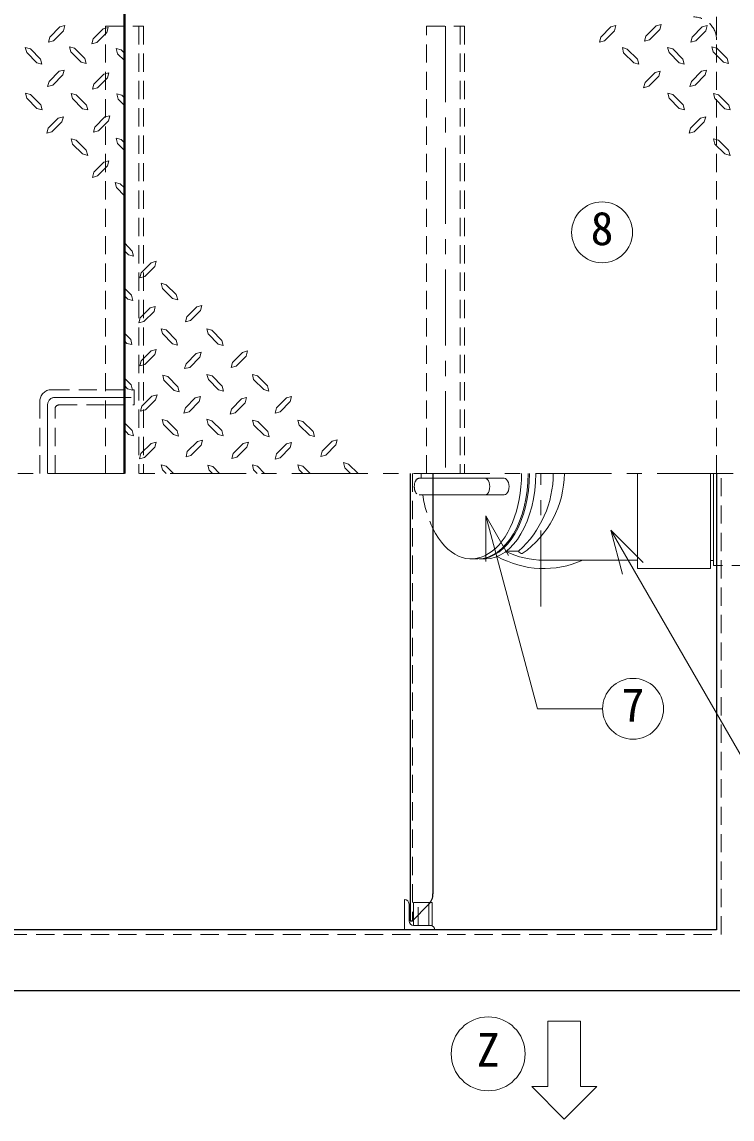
# Model space of a CAD drawing. Units: millimetres at full size, sheet at 1:10; details may follow other scales. Extents: x -2125 to 1925, y -1405 to 1405.
# Drawn here: x -333 to 133, y 321 to 1042 of the extents above; entities that cross this region are included whole.
import ezdxf
from ezdxf.enums import TextEntityAlignment as Align

# ---------------------------------------------------------------- set-up
doc = ezdxf.new("R2010")
doc.units = ezdxf.units.MM
doc.header["$LTSCALE"] = 10
doc.linetypes.add('CHAIN1', pattern=[8, 5, -1, 1, -1])
doc.linetypes.add('DASHED1', pattern=[1.8, 1.2, -0.6])
doc.layers.add('0-6', color=5, linetype='Continuous', lineweight=25)
doc.layers.add('0-A', color=4, linetype='Continuous', lineweight=9)
doc.styles.add('ＭＳ ゴシック', font='')
doc.styles.get('ＭＳ ゴシック').set_extended_font_data('MS Gothic')

msp = doc.modelspace()

# ---------------------------------------------------------------- linework, layer by layer
at = {"layer": '0-6'}
for p, q in [((-78.05, 745.02), (-78.05, 451.02)), ((-63.05, 745.02), (-63.05, 468.73)), ((-65.95, 461.68), (-76.55, 451.02)), ((-78.05, 451.02), (-76.55, 451.02))]:
    msp.add_line(p, q, dxfattribs=at)
at = {"layer": '0-6', "color": 7, "linetype": 'DASHED1', "lineweight": 18}
msp.add_line((-76.55, 745.02), (-76.55, 451.02), dxfattribs=at)
at = {"layer": '0-6'}
msp.add_arc((-73.05, 468.73), 10, 315.18818, 0, dxfattribs=at)
at = {"layer": '0-A', "color": 1, "lineweight": 40}
msp.add_line((-265.8, 745.02), (-265.8, 1079.02), dxfattribs=at)
at = {"layer": '0-A'}
for p, q in [((-314.88, 1031.77), (-308.27, 1038.49)), ((47.27, 1031.77), (53.88, 1038.49)), ((86.75, 1040.06), (85.91, 1036.7)), ((107.12, 1031.77), (113.73, 1038.49)), ((-314.88, 1031.77), (-315.72, 1028.51)), ((-312.36, 1029.35), (-305.85, 1035.97)), ((-286.32, 1030.61), (-279.71, 1037.23)), ((-283.91, 1028.2), (-277.29, 1034.81)), ((-279.71, 1037.23), (-276.45, 1038.17)), ((-276.45, 1038.17), (-277.29, 1034.81)), ((47.27, 1031.77), (46.32, 1028.51)), ((49.68, 1029.35), (56.3, 1035.97)), ((76.88, 1032.5), (75.93, 1029.14)), ((79.29, 1030.09), (85.91, 1036.7)), ((107.12, 1031.77), (106.28, 1028.51)), ((109.64, 1029.35), (116.15, 1035.97)), ((-330, 1021.58), (-330.95, 1024.94)), ((-327.59, 1024), (-330.95, 1024.94)), ((-327.59, 1024), (-320.97, 1017.38)), ((-312.36, 1029.35), (-315.72, 1028.51)), ((-300.92, 1022), (-301.76, 1025.36)), ((-298.5, 1024.42), (-301.76, 1025.36)), ((-298.5, 1024.42), (-291.78, 1017.8)), ((-286.32, 1030.61), (-287.27, 1027.25)), ((-283.91, 1028.2), (-287.27, 1027.25)), ((-270.26, 1020.85), (-271.2, 1024.21)), ((-267.84, 1023.37), (-271.2, 1024.21)), ((49.68, 1029.35), (46.32, 1028.51)), ((62.18, 1021.48), (61.34, 1024.84)), ((64.59, 1023.89), (61.34, 1024.84)), ((64.59, 1023.89), (71.31, 1017.28)), ((79.29, 1030.09), (75.93, 1029.14)), ((92, 1021.58), (91.05, 1024.94)), ((94.41, 1024), (91.05, 1024.94)), ((94.41, 1024), (101.03, 1017.38)), ((109.64, 1029.35), (106.28, 1028.51)), ((121.08, 1022), (120.24, 1025.36)), ((123.5, 1024.42), (120.24, 1025.36)), ((123.5, 1024.42), (130.22, 1017.8)), ((-330, 1021.58), (-323.39, 1014.97)), ((-300.92, 1022), (-294.3, 1015.39)), ((-270.26, 1020.85), (-265.8, 1016.39)), ((-267.84, 1023.37), (-265.8, 1021.32)), ((62.18, 1021.48), (68.79, 1014.86)), ((92, 1021.58), (98.61, 1014.97)), ((121.08, 1022), (127.7, 1015.39)), ((-308.69, 1009.3), (-305.33, 1010.14)), ((-305.33, 1010.14), (-306.27, 1006.88)), ((113.31, 1009.3), (116.67, 1010.14)), ((116.67, 1010.14), (115.73, 1006.88)), ((-315.3, 1002.68), (-316.25, 999.32)), ((-315.3, 1002.68), (-308.69, 1009.3)), ((-312.89, 1000.27), (-306.27, 1006.88)), ((-285.9, 1000.79), (-279.29, 1007.51)), ((-283.38, 998.38), (-276.87, 1004.99)), ((76.25, 1001.84), (82.86, 1008.46)), ((78.66, 999.43), (85.28, 1006.04)), ((82.86, 1008.46), (86.12, 1009.4)), ((86.12, 1009.4), (85.28, 1006.04)), ((106.7, 1002.68), (105.75, 999.32)), ((106.7, 1002.68), (113.31, 1009.3)), ((109.11, 1000.27), (115.73, 1006.88)), ((-312.89, 1000.27), (-316.25, 999.32)), ((-285.9, 1000.79), (-286.74, 997.54)), ((-283.38, 998.38), (-286.74, 997.54)), ((76.25, 1001.84), (75.3, 998.48)), ((78.66, 999.43), (75.3, 998.48)), ((109.11, 1000.27), (105.75, 999.32)), ((-327.38, 993.97), (-330.74, 994.91)), ((-329.79, 991.55), (-330.74, 994.91)), ((-329.79, 991.55), (-323.28, 984.94)), ((-327.38, 993.97), (-320.76, 987.35)), ((-299.87, 991.34), (-300.71, 994.7)), ((-297.45, 993.86), (-300.71, 994.7)), ((-299.87, 991.34), (-293.25, 984.73)), ((-297.45, 993.86), (-290.73, 987.14)), ((-267.42, 993.55), (-270.78, 994.39)), ((-269.94, 991.03), (-270.78, 994.39)), ((-269.94, 991.03), (-265.8, 986.88)), ((-267.42, 993.55), (-265.8, 991.92)), ((94.62, 993.97), (91.26, 994.91)), ((92.21, 991.55), (91.26, 994.91)), ((92.21, 991.55), (98.72, 984.94)), ((94.62, 993.97), (101.24, 987.35)), ((122.13, 991.34), (121.29, 994.7)), ((124.55, 993.86), (121.29, 994.7)), ((122.13, 991.34), (128.75, 984.73)), ((124.55, 993.86), (131.27, 987.14)), ((-315.83, 971.92), (-309.21, 978.53)), ((-313.41, 969.5), (-306.8, 976.12)), ((-309.21, 978.53), (-305.85, 979.37)), ((-305.85, 979.37), (-306.8, 976.12)), ((-285.27, 972.55), (-278.66, 979.27)), ((-282.75, 970.13), (-276.24, 976.75)), ((-278.66, 979.27), (-275.3, 980.11)), ((-275.3, 980.11), (-276.24, 976.75)), ((106.17, 971.92), (112.79, 978.53)), ((108.59, 969.5), (115.2, 976.12)), ((112.79, 978.53), (116.15, 979.37)), ((116.15, 979.37), (115.2, 976.12)), ((-315.83, 971.92), (-316.77, 968.56)), ((-313.41, 969.5), (-316.77, 968.56)), ((-285.27, 972.55), (-286.11, 969.29)), ((-282.75, 970.13), (-286.11, 969.29)), ((106.17, 971.92), (105.23, 968.56)), ((108.59, 969.5), (105.23, 968.56)), ((-299.87, 961.52), (-300.81, 964.88)), ((-297.45, 964.04), (-300.81, 964.88)), ((-299.87, 961.52), (-293.25, 955.01)), ((-297.45, 964.04), (-290.84, 957.43)), ((-267.95, 964.46), (-271.31, 965.3)), ((-270.36, 961.94), (-271.31, 965.3)), ((-270.36, 961.94), (-265.8, 957.19)), ((-267.95, 964.46), (-265.8, 962.31)), ((122.13, 961.52), (121.19, 964.88)), ((124.55, 964.04), (121.19, 964.88)), ((122.13, 961.52), (128.75, 955.01)), ((124.55, 964.04), (131.16, 957.43)), ((-285.9, 942.94), (-279.29, 949.55)), ((-283.38, 940.52), (-276.87, 947.14)), ((-285.9, 942.94), (-286.74, 939.58)), ((-283.38, 940.52), (-286.74, 939.58)), ((-268.47, 935.38), (-271.83, 936.22)), ((-270.89, 932.86), (-271.83, 936.22)), ((-270.89, 932.86), (-265.8, 927.56)), ((-268.47, 935.38), (-265.8, 932.7)), ((-260.7, 891.18), (-265.8, 896.47)), ((-263.12, 888.66), (-265.8, 891.34)), ((-263.12, 888.66), (-259.76, 887.82)), ((-260.7, 891.18), (-259.76, 887.82)), ((-248.21, 883.51), (-254.72, 876.9)), ((-245.69, 881.1), (-252.3, 874.48)), ((-248.21, 883.51), (-244.85, 884.46)), ((-245.69, 881.1), (-244.85, 884.46)), ((-261.23, 862.09), (-265.8, 866.84)), ((-234.14, 859.99), (-240.75, 866.61)), ((-231.72, 862.51), (-238.34, 869.02)), ((-263.64, 859.57), (-265.8, 861.73)), ((-263.64, 859.57), (-260.28, 858.73)), ((-261.23, 862.09), (-260.28, 858.73)), ((-234.14, 859.99), (-230.78, 859.15)), ((-231.72, 862.51), (-230.78, 859.15)), ((-248.84, 853.9), (-255.35, 847.29)), ((-246.32, 851.49), (-252.93, 844.77)), ((-248.84, 853.9), (-245.48, 854.74)), ((-246.32, 851.49), (-245.48, 854.74)), ((-218.18, 854.53), (-224.79, 847.92)), ((-215.76, 852.12), (-222.38, 845.5)), ((-218.18, 854.53), (-214.82, 855.48)), ((-215.76, 852.12), (-214.82, 855.48)), ((-256.29, 843.93), (-255.35, 847.29)), ((-252.93, 844.77), (-256.29, 843.93)), ((-225.74, 844.66), (-224.79, 847.92)), ((-222.38, 845.5), (-225.74, 844.66)), ((-261.65, 833.01), (-265.8, 837.16)), ((-234.14, 830.17), (-240.86, 836.89)), ((-231.72, 832.69), (-238.34, 839.31)), ((-204.21, 830.07), (-210.83, 836.68)), ((-201.8, 832.48), (-208.31, 839.1)), ((-264.17, 830.49), (-265.8, 832.12)), ((-264.17, 830.49), (-260.81, 829.65)), ((-261.65, 833.01), (-260.81, 829.65)), ((-234.14, 830.17), (-230.88, 829.33)), ((-231.72, 832.69), (-230.88, 829.33)), ((-204.21, 830.07), (-200.85, 829.12)), ((-201.8, 832.48), (-200.85, 829.12)), ((-248.21, 825.66), (-254.72, 819.04)), ((-245.69, 823.24), (-252.3, 816.52)), ((-248.21, 825.66), (-244.85, 826.5)), ((-245.69, 823.24), (-244.85, 826.5)), ((-218.7, 823.77), (-225.32, 817.15)), ((-218.7, 823.77), (-215.34, 824.71)), ((-216.29, 821.35), (-215.34, 824.71)), ((-188.25, 824.61), (-194.87, 817.99)), ((-185.84, 822.19), (-192.45, 815.58)), ((-188.25, 824.61), (-184.89, 825.55)), ((-185.84, 822.19), (-184.89, 825.55)), ((-226.26, 813.9), (-225.32, 817.15)), ((-216.29, 821.35), (-222.9, 814.74)), ((-195.71, 814.63), (-194.87, 817.99)), ((-192.45, 815.58), (-195.71, 814.63)), ((-261.33, 803.19), (-265.8, 807.65)), ((-230.67, 802.03), (-237.29, 808.65)), ((-222.9, 814.74), (-226.26, 813.9)), ((-201.59, 802.45), (-208.2, 809.07)), ((-171.77, 802.56), (-178.38, 809.17)), ((-263.75, 800.67), (-265.8, 802.72)), ((-263.75, 800.67), (-260.39, 799.83)), ((-261.33, 803.19), (-260.39, 799.83)), ((-233.09, 799.62), (-239.81, 806.23)), ((-230.67, 802.03), (-229.83, 798.67)), ((-204, 800.04), (-210.62, 806.65)), ((-201.59, 802.45), (-200.64, 799.09)), ((-174.18, 800.14), (-180.9, 806.76)), ((-171.77, 802.56), (-170.93, 799.2)), ((-247.68, 795.84), (-254.3, 789.22)), ((-245.27, 793.42), (-251.88, 786.81)), ((-247.68, 795.84), (-244.32, 796.78)), ((-245.27, 793.42), (-244.32, 796.78)), ((-233.09, 799.62), (-229.83, 798.67)), ((-219.23, 794.68), (-225.74, 788.07)), ((-219.23, 794.68), (-215.87, 795.52)), ((-216.71, 792.27), (-215.87, 795.52)), ((-204, 800.04), (-200.64, 799.09)), ((-188.88, 793.95), (-195.5, 787.33)), ((-188.88, 793.95), (-185.52, 794.89)), ((-186.47, 791.53), (-185.52, 794.89)), ((-174.18, 800.14), (-170.93, 799.2)), ((-159.27, 794.68), (-165.89, 788.07)), ((-159.27, 794.68), (-155.91, 795.52)), ((-156.86, 792.27), (-155.91, 795.52)), ((-255.14, 785.86), (-254.3, 789.22)), ((-251.88, 786.81), (-255.14, 785.86)), ((-216.71, 792.27), (-223.32, 785.55)), ((-196.34, 783.97), (-195.5, 787.33)), ((-156.86, 792.27), (-163.47, 785.55)), ((-231.09, 772.95), (-237.71, 779.56)), ((-201.8, 773.16), (-208.31, 779.67)), ((-171.56, 772.53), (-178.17, 779.14)), ((-151.82, 780.09), (-148.46, 779.25)), ((-150.87, 776.83), (-151.82, 780.09)), ((-141.84, 772.63), (-148.46, 779.25)), ((-260.7, 773.16), (-265.8, 778.25)), ((-263.12, 770.64), (-265.8, 773.7)), ((-260.7, 773.16), (-259.76, 769.8)), ((-233.51, 770.53), (-240.12, 777.15)), ((-231.09, 772.95), (-230.15, 769.59)), ((-204.21, 770.64), (-210.83, 777.25)), ((-201.8, 773.16), (-200.85, 769.8)), ((-173.97, 770.11), (-180.69, 776.73)), ((-171.56, 772.53), (-170.72, 769.17)), ((-144.26, 770.11), (-150.87, 776.83)), ((-141.84, 772.63), (-141, 769.27)), ((-263.12, 770.64), (-259.76, 769.8)), ((-248.31, 764.65), (-254.93, 758.04)), ((-248.31, 764.65), (-244.95, 765.49)), ((-245.9, 762.24), (-244.95, 765.49)), ((-233.51, 770.53), (-230.15, 769.59)), ((-217.86, 766.02), (-224.48, 759.4)), ((-217.86, 766.02), (-214.5, 766.86)), ((-215.34, 763.6), (-214.5, 766.86)), ((-204.21, 770.64), (-200.85, 769.8)), ((-187.73, 764.76), (-194.34, 758.14)), ((-187.73, 764.76), (-184.37, 765.6)), ((-185.31, 762.34), (-184.37, 765.6)), ((-173.97, 770.11), (-170.72, 769.17)), ((-159.38, 764.44), (-165.89, 757.83)), ((-159.38, 764.44), (-156.02, 765.28)), ((-156.86, 762.03), (-156.02, 765.28)), ((-144.26, 770.11), (-141, 769.27)), ((-129.35, 766.23), (-135.96, 759.61)), ((-129.35, 766.23), (-125.99, 767.07)), ((-126.83, 763.81), (-125.99, 767.07)), ((-245.9, 762.24), (-252.51, 755.52)), ((-215.34, 763.6), (-222.06, 756.88)), ((-195.18, 754.78), (-194.34, 758.14)), ((-185.31, 762.34), (-191.93, 755.62)), ((-166.83, 754.47), (-165.89, 757.83)), ((-156.86, 762.03), (-163.47, 755.31)), ((-126.83, 763.81), (-133.55, 757.09)), ((-191.93, 755.62), (-195.18, 754.78)), ((-163.47, 755.31), (-166.83, 754.47)), ((-151.82, 750.58), (-148.46, 749.74)), ((-150.87, 747.33), (-151.82, 750.58)), ((-121.89, 752.16), (-118.53, 751.21)), ((-120.95, 748.8), (-121.89, 752.16)), ((-112.19, 745.02), (-118.53, 751.21)), ((-238.44, 745.02), (-240.75, 747.33)), ((-233.61, 745.02), (-238.34, 749.74)), ((-207.99, 745.02), (-210.2, 747.22)), ((-203.24, 745.02), (-207.68, 749.64)), ((-173.66, 745.02), (-178.38, 749.74)), ((-148.56, 745.02), (-150.87, 747.33)), ((-143.73, 745.02), (-148.46, 749.74)), ((-117.17, 745.02), (-120.95, 748.8)), ((119.2, 687.87), (121.2, 687.87)), ((12.49, 385.02), (12.49, 342.16)), ((23.2, 320.73), (44.63, 342.16)), ((33.92, 342.16), (44.63, 342.16))]:
    msp.add_line(p, q, dxfattribs=at)
at = {"layer": '0-A', "color": 7, "linetype": 'DASHED1', "lineweight": 18}
for p, q in [((-278.3, 745.02), (-278.3, 1039.02)), ((-278.3, 1039.02), (-253.3, 1039.02)), ((-253.3, 1039.02), (-253.3, 745.02)), ((-67.3, 745.02), (-67.3, 1039.02)), ((-67.3, 1039.02), (-42.3, 1039.02)), ((-42.3, 1039.02), (-42.3, 745.02)), ((-313.8, 800.02), (-278.3, 800.02)), ((-321.3, 745.02), (-321.3, 792.52)), ((-311.3, 745.02), (-311.3, 787.52)), ((-308.8, 790.02), (-278.3, 790.02)), ((126.2, 442.02), (126.2, 745.02)), ((-1079.8, 442.02), (126.2, 442.02))]:
    msp.add_line(p, q, dxfattribs=at)
at = {"layer": '0-A', "linetype": 'DASHED1'}
for p, q in [((-256.3, 1039.02), (-256.3, 745.02)), ((-45.3, 1039.02), (-45.3, 745.02)), ((123.2, 745.02), (123.2, 1045.02)), ((-278.3, 800.02), (-259.3, 800.02)), ((-259.3, 790.02), (-259.3, 800.02)), ((-278.3, 790.02), (-259.3, 790.02)), ((-72.15, 741.83), (-63.05, 741.83)), ((-72.15, 730.99), (-63.05, 730.99)), ((163.2, 684.52), (123.2, 684.52)), ((-75.8, 463.02), (-64.84, 463.02)), ((-75.8, 451.77), (-75.8, 463.02)), ((-72.8, 448.02), (-72.8, 463.02)), ((-65.8, 461.84), (-65.8, 463.02))]:
    msp.add_line(p, q, dxfattribs=at)
at = {"layer": '0-A', "linetype": 'CHAIN1'}
for p, q in [((-54.8, 1039.02), (-54.8, 745.02)), ((-311.3, 795.02), (-259.3, 795.02)), ((-316.3, 745.02), (-316.3, 790.02)), ((7.7, 657.54), (7.7, 745.02))]:
    msp.add_line(p, q, dxfattribs=at)
at = {"layer": '0-A', "color": 7, "lineweight": 18}
for p, q in [((71.2, 745.02), (71.2, 682.52)), ((119.2, 682.52), (119.2, 745.02)), ((121.2, 745.02), (121.2, 684.52)), ((-63.05, 741.83), (-16.29, 741.83)), ((-63.05, 730.99), (-16.29, 730.99)), ((-28.41, 717.1), (-28.41, 687.1)), ((-28.41, 717.1), (-13.41, 691.12)), ((53.73, 707.7), (74.95, 686.48)), ((53.73, 707.7), (61.5, 678.72)), ((53.73, 707.7), (192.98, 466.51)), ((-14.83, 694), (-6.78, 694)), ((-37.86, 688.9), (-33.55, 688.9)), ((-32.65, 688.9), (-28.59, 688.9)), ((71.2, 688.02), (9.7, 688.02)), ((71.2, 682.52), (119.2, 682.52)), ((123.2, 684.52), (121.2, 684.52)), ((-81.8, 445.02), (-81.8, 465.02)), ((-78.8, 451.02), (-78.8, 462.02)), ((-65.8, 448.02), (-65.8, 461.84)), ((-63.65, 463.02), (-64.84, 463.02)), ((-63.65, 448.02), (-63.65, 463.02)), ((-75.8, 448.02), (-75.8, 451.77)), ((-75.8, 448.02), (-63.65, 448.02))]:
    msp.add_line(p, q, dxfattribs=at)
at = {"layer": '0-A', "color": 5, "lineweight": 25}
for p, q in [((123.2, 745.02), (123.2, 445.02)), ((123.2, 445.02), (-1076.8, 445.02))]:
    msp.add_line(p, q, dxfattribs=at)
at = {"layer": '0-A'}
for points in [[(-308.27, 1038.49), (-304.91, 1039.33), (-305.85, 1035.97)], [(53.88, 1038.49), (57.14, 1039.33), (56.3, 1035.97)], [(76.88, 1032.5), (83.49, 1039.12), (86.75, 1040.06)], [(113.73, 1038.49), (117.09, 1039.33), (116.15, 1035.97)], [(-320.97, 1017.38), (-320.03, 1014.02), (-323.39, 1014.97)], [(-291.78, 1017.8), (-290.94, 1014.44), (-294.3, 1015.39)], [(71.31, 1017.28), (72.15, 1014.02), (68.79, 1014.86)], [(101.03, 1017.38), (101.97, 1014.02), (98.61, 1014.97)], [(130.22, 1017.8), (131.06, 1014.44), (127.7, 1015.39)], [(-279.29, 1007.51), (-275.93, 1008.35), (-276.87, 1004.99)], [(-320.76, 987.35), (-319.92, 983.99), (-323.28, 984.94)], [(-290.73, 987.14), (-289.89, 983.89), (-293.25, 984.73)], [(101.24, 987.35), (102.08, 983.99), (98.72, 984.94)], [(131.27, 987.14), (132.11, 983.89), (128.75, 984.73)], [(-290.84, 957.43), (-289.89, 954.07), (-293.25, 955.01)], [(131.16, 957.43), (132.11, 954.07), (128.75, 955.01)], [(-279.29, 949.55), (-275.93, 950.5), (-276.87, 947.14)], [(-252.3, 874.48), (-255.66, 873.54), (-254.72, 876.9)], [(-240.75, 866.61), (-241.7, 869.97), (-238.34, 869.02)], [(-240.86, 836.89), (-241.7, 840.15), (-238.34, 839.31)], [(-210.83, 836.68), (-211.67, 840.04), (-208.31, 839.1)], [(-252.3, 816.52), (-255.66, 815.68), (-254.72, 819.04)], [(-239.81, 806.23), (-240.65, 809.59), (-237.29, 808.65)], [(-210.62, 806.65), (-211.56, 810.01), (-208.2, 809.07)], [(-180.9, 806.76), (-181.74, 810.01), (-178.38, 809.17)], [(-223.32, 785.55), (-226.68, 784.71), (-225.74, 788.07)], [(-186.47, 791.53), (-193.08, 784.92), (-196.34, 783.97)], [(-163.47, 785.55), (-166.73, 784.71), (-165.89, 788.07)], [(-240.12, 777.15), (-241.07, 780.4), (-237.71, 779.56)], [(-210.83, 777.25), (-211.67, 780.61), (-208.31, 779.67)], [(-180.69, 776.73), (-181.53, 779.98), (-178.17, 779.14)], [(-252.51, 755.52), (-255.87, 754.68), (-254.93, 758.04)], [(-222.06, 756.88), (-225.32, 756.04), (-224.48, 759.4)], [(-133.55, 757.09), (-136.8, 756.25), (-135.96, 759.61)], [(-240.75, 747.33), (-241.7, 750.69), (-238.34, 749.74)], [(-210.2, 747.22), (-211.04, 750.48), (-207.68, 749.64)], [(-178.59, 745.02), (-180.9, 747.33), (-181.74, 750.69), (-178.38, 749.74)], [(12.49, 385.02), (33.92, 385.02), (33.92, 342.16)], [(23.2, 320.73), (1.78, 342.16), (12.49, 342.16)]]:
    msp.add_lwpolyline(points, dxfattribs=at)
at = {"layer": '0-A', "linetype": 'CHAIN1'}
msp.add_lwpolyline([(-1355.8, 795.02), (-1355.8, 745.02), (563.2, 745.02)], dxfattribs=at)
at = {"layer": '0-A', "color": 7, "lineweight": 18}
msp.add_lwpolyline([(-28.41, 717.1), (5.55, 590.36), (48.39, 590.36)], dxfattribs=at)
at = {"layer": '0-A', "color": 5, "lineweight": 25}
msp.add_lwpolyline([(153.2, 405.02), (-1106.8, 405.02), (-1116.8, 415.02)], dxfattribs=at)
at = {"layer": '0-A', "color": 7, "lineweight": 18}
for centre, radius in [((48.03, 903.47), 20), ((68.39, 590.36), 20), ((-26.8, 363.59), 24.29)]:
    msp.add_circle(centre, radius, dxfattribs=at)
at = {"layer": '0-A', "linetype": 'DASHED1'}
msp.add_arc((108.2, 1030.02), 15, 0, 90, dxfattribs=at)
at = {"layer": '0-A', "color": 7, "linetype": 'DASHED1', "lineweight": 18}
for centre, radius in [((-313.8, 792.52), 7.5), ((-308.8, 787.52), 2.5)]:
    msp.add_arc(centre, radius, 90, 180, dxfattribs=at)
at = {"layer": '0-A', "linetype": 'CHAIN1'}
msp.add_arc((-311.3, 790.02), 5, 90, 180, dxfattribs=at)
at = {"layer": '0-A', "color": 7, "lineweight": 18}
for centre, radius, start, end in [((-52.57, 745.02), 68.56, 311.91058, 360), ((-41.64, 745.46), 64.9, 305.04396, 359.61123), ((9.7, 745.02), 57, 244.11913, 270), ((-4.47, 694.75), 2.42, 198.07433, 272.32864), ((9.7, 745.02), 62.5, 240.7738, 294.21678), ((-81.8, 462.02), 3, 0, 90), ((-75.8, 451.02), 3, 180, 270), ((-64.8, 445.02), 3, 0, 90)]:
    msp.add_arc(centre, radius, start, end, dxfattribs=at)
at = {"layer": '0-A', "linetype": 'DASHED1'}
for centre, major_axis, start_param, end_param in [((-37.86, 745.02), (0, 56.12), 1.570796, 1.627645), ((-72.15, 736.41), (0, 5.42), 6.283185, 9.424778), ((-37.86, 745.02), (0, 56.12), 1.823477, 2.273564)]:
    msp.add_ellipse(centre, major_axis=major_axis, ratio=0.588235, start_param=start_param, end_param=end_param, dxfattribs=at)
at = {"layer": '0-A', "color": 7, "lineweight": 18}
for centre, major_axis, start_param, end_param in [((-37.86, 745.02), (0, 56.12), 2.273564, 4.712389), ((-33.55, 745.02), (0, 56.12), 3.141593, 4.712389), ((-32.65, 745.02), (0, 56.12), 3.141593, 4.712389), ((-28.59, 745.02), (0, 56.12), 3.141593, 4.712389), ((-28.91, 736.41), (0, -5.42), 6.283185, 9.424778), ((-16.29, 736.41), (0, -5.42), 6.283185, 9.424778)]:
    msp.add_ellipse(centre, major_axis=major_axis, ratio=0.588235, start_param=start_param, end_param=end_param, dxfattribs=at)

# ---------------------------------------------------------------- texts
at = {"layer": '0-A', "color": 7, "style": 'ＭＳ ゴシック'}
for s, p in [('8', (40.53, 888.47)), ('7', (60.89, 575.36)), ('Z', (-34.3, 348.59))]:
    msp.add_text(s, height=21.99, dxfattribs=at).set_placement(p, align=Align.BOTTOM_LEFT)

doc.saveas('drawing.dxf')
